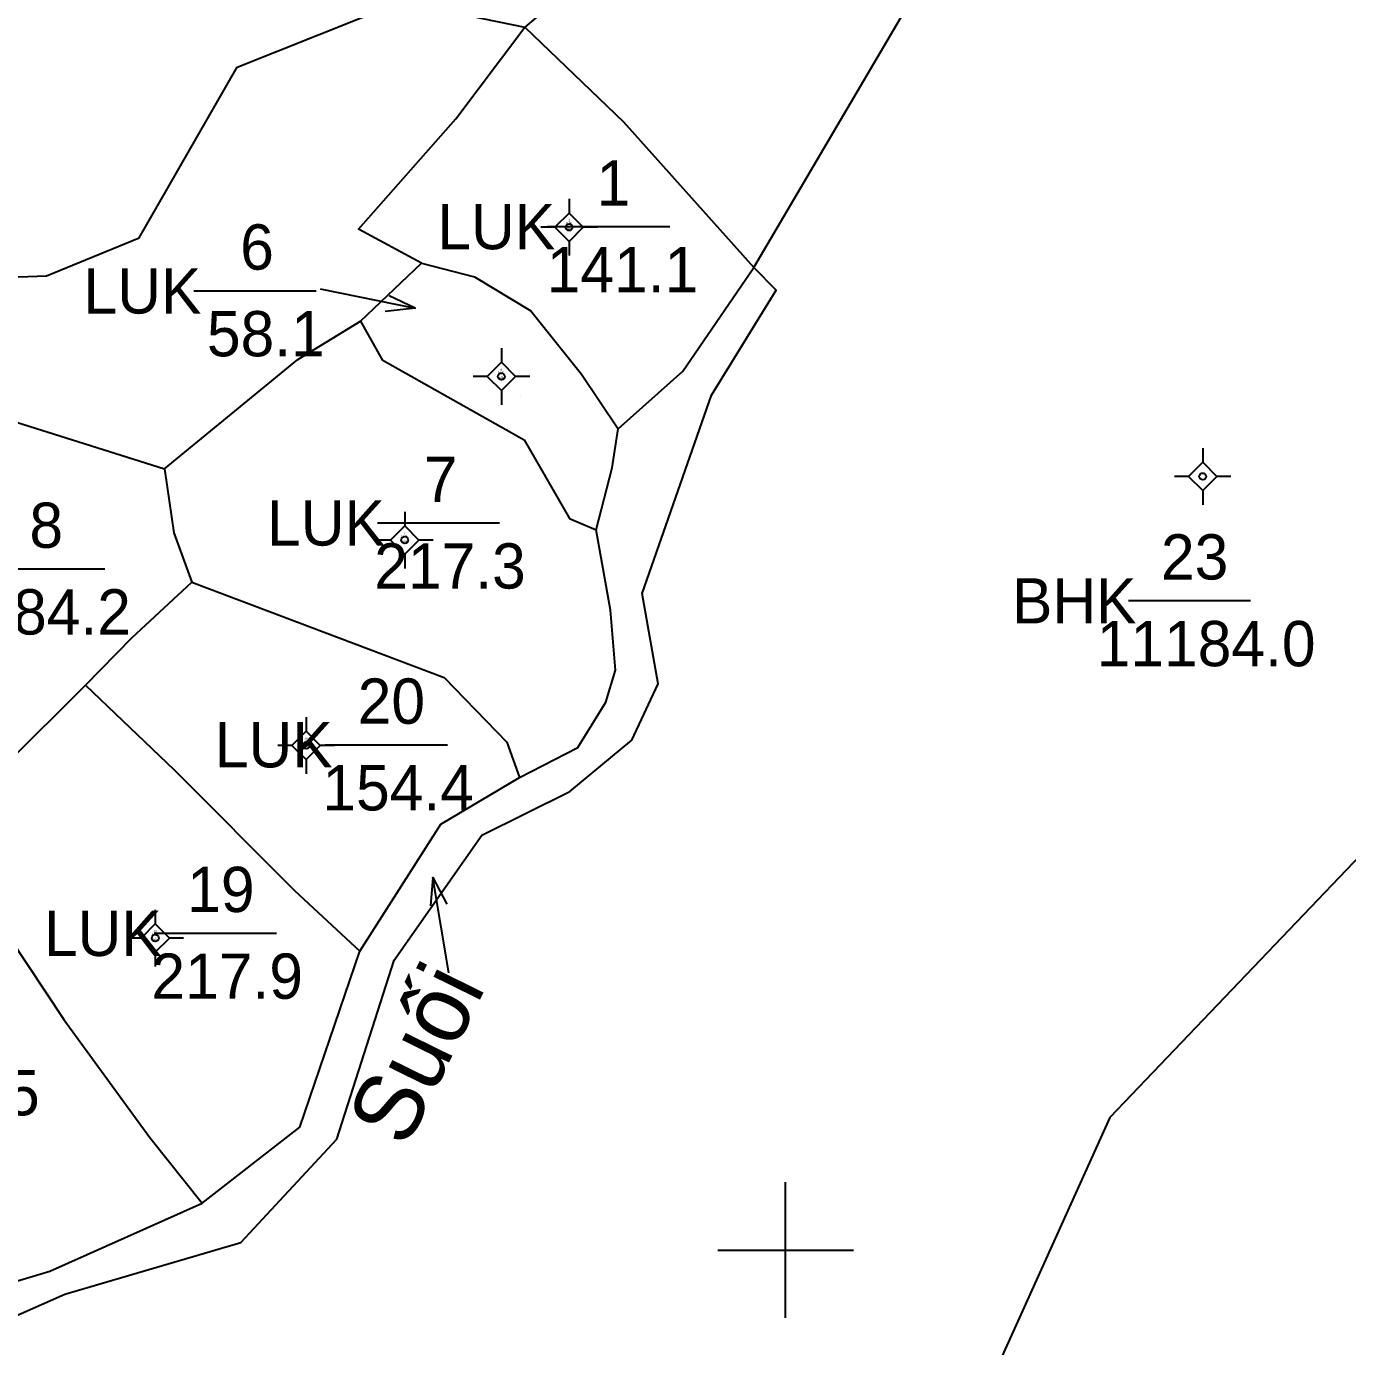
# Model space of a CAD drawing. Extents: x 550890 to 551618, y 1839259 to 1840146.
# Drawn here: x 551066.5 to 551124.8, y 1839895.7 to 1839954.1 of the extents above; entities that cross this region are included whole.
import ezdxf

# ---------------------------------------------------------------- set-up
doc = ezdxf.new("R2010")
doc.units = 0
for name, color, linetype in [('Level 10', 7, 'Continuous'), ('Level 11', 7, 'Continuous'), ('Level 13', 7, 'Continuous'), ('Level 14', 7, 'Continuous'), ('Level 15', 7, 'Continuous'), ('Level 2', 7, 'Continuous'), ('Level 31', 7, 'Continuous'), ('Level 4', 7, 'Continuous'), ('Level 48', 7, 'Continuous'), ('Level 63', 7, 'Continuous')]:
    doc.layers.add(name, color=color, linetype=linetype)

# ---------------------------------------------------------------- blocks, each defined once
blk = doc.blocks.new('A$C43B')
at = {"layer": 'Level 14'}
blk.add_line((3.93, 1.69), (2.68, 1.49), dxfattribs=at)
blk.add_lwpolyline([(0, 0), (3.93, 1.69), (2.93, 0.81)], dxfattribs=at)
blk = doc.blocks.new('A$C522')
at = {"layer": 'Level 14', "rotation": 27.754325478161473}
blk.add_blockref('A$C43B', (0, 0), dxfattribs=at)

msp = doc.modelspace()

# ---------------------------------------------------------------- linework, layer by layer
at = {"layer": 'Level 10'}
msp.add_line((551081.23, 1839941.03), (551083.92, 1839943.6), dxfattribs=at)
for points in [[(551022.88, 1839945.75), (551073.67, 1840000), (551093.97, 1840021.69), (551126.34, 1840000), (551173.84, 1839968.17), (551114.32, 1839905.86), (551087.59, 1839846.66), (551063, 1839856)], [(551098.6, 1839943.41), (551106.1, 1839956.18), (551109.45, 1839963.26), (551112.48, 1839968.28), (551116.76, 1839973.61), (551109.53, 1839977.84), (551100.63, 1839966.86), (551098.02, 1839962.44), (551095.19, 1839959.74), (551088.48, 1839954.02)], [(551024.04, 1839916.69), (551029.67, 1839919.15), (551035.06, 1839921.93), (551037.69, 1839924.75), (551046.13, 1839927.13), (551051.73, 1839929.54), (551053.19, 1839936.86), (551060.28, 1839942.78), (551067.35, 1839943.03), (551071.45, 1839944.71), (551075.77, 1839952.26), (551083.02, 1839955.14), (551088.48, 1839954.02)], [(551083.92, 1839943.6), (551081.14, 1839945.1), (551085.43, 1839949.97), (551088.48, 1839954.02)], [(551088.48, 1839954.02), (551092.84, 1839949.84), (551098.6, 1839943.41)], [(551083.92, 1839943.6), (551086.26, 1839942.99), (551088.74, 1839941.49), (551090.99, 1839938.69), (551092.6, 1839936.28)], [(551072.56, 1839934.51), (551078.45, 1839939.34), (551081.23, 1839941.03)], [(551081.23, 1839941.03), (551082.18, 1839939.32), (551088.45, 1839935.79), (551090.45, 1839932.31), (551091.63, 1839931.81)], [(551058.23, 1839925.89), (551057.54, 1839930.58), (551060.96, 1839935.24), (551064.43, 1839937.07), (551072.56, 1839934.51)], [(551072.56, 1839934.51), (551072.98, 1839931.68), (551073.77, 1839929.5)], [(551069.07, 1839924.95), (551071.12, 1839927.05), (551073.77, 1839929.5)], [(551073.77, 1839929.5), (551084.92, 1839925.29), (551087.68, 1839922.44), (551088.24, 1839920.88)], [(551061.59, 1839918.35), (551065.55, 1839921.43), (551069.07, 1839924.95)], [(551069.07, 1839924.95), (551072.99, 1839921.22), (551078.31, 1839915.89), (551081.2, 1839913.2)], [(551061.59, 1839918.35), (551064.87, 1839915.08), (551068.12, 1839910.19), (551071.92, 1839904.97), (551074.23, 1839902.07)]]:
    msp.add_lwpolyline(points, dxfattribs=at)
at = {"layer": 'Level 11'}
for p, q in [((551090.436, 1839946.433), (551090.436, 1839945.808)), ((551090.436, 1839945.808), (551089.811, 1839945.183)), ((551091.061, 1839945.183), (551090.436, 1839945.808)), ((551089.811, 1839945.183), (551089.186, 1839945.183)), ((551089.811, 1839945.183), (551090.436, 1839944.558)), ((551090.436, 1839944.558), (551091.061, 1839945.183)), ((551091.686, 1839945.183), (551091.061, 1839945.183)), ((551090.436, 1839944.558), (551090.436, 1839943.933)), ((551087.446, 1839939.841), (551087.446, 1839939.216)), ((551087.446, 1839939.216), (551086.821, 1839938.591)), ((551088.071, 1839938.591), (551087.446, 1839939.216)), ((551086.821, 1839938.591), (551086.196, 1839938.591)), ((551086.821, 1839938.591), (551087.446, 1839937.966)), ((551087.446, 1839937.966), (551088.071, 1839938.591)), ((551088.696, 1839938.591), (551088.071, 1839938.591)), ((551087.446, 1839937.966), (551087.446, 1839937.341)), ((551118.422, 1839935.425), (551118.422, 1839934.8)), ((551118.422, 1839934.8), (551117.797, 1839934.175)), ((551119.047, 1839934.175), (551118.422, 1839934.8)), ((551117.797, 1839934.175), (551117.172, 1839934.175)), ((551117.797, 1839934.175), (551118.422, 1839933.55)), ((551118.422, 1839933.55), (551119.047, 1839934.175)), ((551119.672, 1839934.175), (551119.047, 1839934.175)), ((551118.422, 1839933.55), (551118.422, 1839932.925)), ((551083.178, 1839932.614), (551083.178, 1839931.989)), ((551083.178, 1839931.989), (551082.553, 1839931.364)), ((551083.803, 1839931.364), (551083.178, 1839931.989)), ((551082.553, 1839931.364), (551081.928, 1839931.364)), ((551082.553, 1839931.364), (551083.178, 1839930.739)), ((551083.178, 1839930.739), (551083.803, 1839931.364)), ((551084.428, 1839931.364), (551083.803, 1839931.364)), ((551083.178, 1839930.739), (551083.178, 1839930.114)), ((551078.822, 1839923.541), (551078.822, 1839922.916)), ((551078.822, 1839922.916), (551078.197, 1839922.291)), ((551079.447, 1839922.291), (551078.822, 1839922.916)), ((551078.197, 1839922.291), (551077.572, 1839922.291)), ((551078.197, 1839922.291), (551078.822, 1839921.666)), ((551078.822, 1839921.666), (551079.447, 1839922.291)), ((551080.072, 1839922.291), (551079.447, 1839922.291)), ((551078.822, 1839921.666), (551078.822, 1839921.041)), ((551072.16, 1839915.033), (551072.16, 1839914.408)), ((551072.16, 1839914.408), (551071.535, 1839913.783)), ((551072.785, 1839913.783), (551072.16, 1839914.408)), ((551071.535, 1839913.783), (551070.91, 1839913.783)), ((551071.535, 1839913.783), (551072.16, 1839913.158)), ((551072.16, 1839913.158), (551072.785, 1839913.783)), ((551073.41, 1839913.783), (551072.785, 1839913.783)), ((551072.16, 1839913.158), (551072.16, 1839912.533))]:
    msp.add_line(p, q, dxfattribs=at)
for centre in [(551090.436, 1839945.183), (551087.446, 1839938.591), (551118.422, 1839934.175), (551083.177, 1839931.364), (551078.821, 1839922.291), (551072.159, 1839913.783)]:
    msp.add_circle(centre, 0.15, dxfattribs=at)
at = {"layer": 'Level 13'}
for p, q in [((551089.11, 1839945.21), (551089.11, 1839945.21)), ((551089.49, 1839945.21), (551094.89, 1839945.21)), ((551073.86, 1839942.38), (551079.26, 1839942.38)), ((551088.3, 1839937.74), (551088.3, 1839937.74)), ((551118.78, 1839934.72), (551118.78, 1839934.72)), ((551081.97, 1839932.12), (551087.37, 1839932.12)), ((551082.5, 1839931.02), (551082.5, 1839931.02)), ((551064.53, 1839930.09), (551069.93, 1839930.09)), ((551115.14, 1839928.69), (551120.54, 1839928.69)), ((551079.66, 1839922.32), (551085.06, 1839922.32)), ((551080.43, 1839921.4), (551080.43, 1839921.4)), ((551072.11, 1839914), (551077.51, 1839914)), ((551073.33, 1839913.58), (551073.33, 1839913.58))]:
    msp.add_line(p, q, dxfattribs=at)
at = {"layer": 'Level 31'}
for points in [[(551044.94, 1839874.07), (551047.49, 1839877.87), (551051.67, 1839883.82), (551057.66, 1839892.93), (551061.2, 1839894.98), (551068.16, 1839898.05), (551075.94, 1839900.34), (551080.18, 1839904.9), (551082.71, 1839912.81), (551086.59, 1839918.33), (551090.47, 1839920.25), (551093.21, 1839922.52), (551094.37, 1839925.01), (551093.67, 1839929), (551096.73, 1839937.76), (551099.59, 1839942.41), (551098.6, 1839943.41)], [(551092.6, 1839936.28), (551095.46, 1839938.82), (551098.6, 1839943.41)], [(551091.63, 1839931.81), (551092.34, 1839934.56), (551092.6, 1839936.28)], [(551088.24, 1839920.88), (551090.83, 1839922.2), (551092.06, 1839924.2), (551092.48, 1839925.62), (551092.26, 1839928.27), (551091.63, 1839931.81)], [(551081.2, 1839913.2), (551084.77, 1839918.82), (551088.24, 1839920.88)], [(551074.23, 1839902.07), (551078.55, 1839905.43), (551081.2, 1839913.2)], [(551059.96, 1839896.81), (551067.5, 1839899.07), (551074.23, 1839902.07)]]:
    msp.add_lwpolyline(points, dxfattribs=at)
at = {"layer": 'Level 63'}
for points in [[(551100, 1839897), (551100, 1839903)], [(551097, 1839900), (551103, 1839900)]]:
    msp.add_lwpolyline(points, dxfattribs=at)

# ---------------------------------------------------------------- block references
at = {"layer": 'Level 13'}
for p, rotation in [((551079.44, 1839942.46), -62.47604267443552), ((551085.12, 1839912.24), 48.39285980848045)]:
    msp.add_blockref('A$C522', p, dxfattribs=dict(at, rotation=rotation))

# ---------------------------------------------------------------- texts
for s, p in [('1', (551091.65, 1839946.14)), ('6', (551075.91, 1839943.31)), ('7', (551084.02, 1839933.05)), ('8', (551066.6, 1839931.02)), ('23', (551116.58, 1839929.62)), ('20', (551081.1, 1839923.25)), ('19', (551073.57, 1839914.93))]:
    msp.add_text(s, height=2, dxfattribs=at).set_placement(p)
at = {"layer": 'Level 15'}
for s, p in [('LUK', (551090.29, 1839945.31)), ('1', (551090.41, 1839945.43)), ('Khối 2', (551090.24, 1839945.07)), ('.', (551090.42, 1839945.19)), ('6', (551087.41, 1839938.84)), ('Khối 2', (551087.25, 1839938.48)), ('LUK', (551087.3, 1839938.72)), ('.', (551087.43, 1839938.6)), ('Khối 2', (551082.98, 1839931.25)), ('LUK', (551083.03, 1839931.49)), ('7', (551083.13, 1839931.61)), ('.', (551083.16, 1839931.37)), ('20', (551078.75, 1839922.54)), ('Khối 2', (551078.63, 1839922.18)), ('LUK', (551078.68, 1839922.42)), ('.', (551078.81, 1839922.3)), ('LUK', (551072.01, 1839913.91)), ('19', (551072.08, 1839914.03)), ('Khối 2', (551071.96, 1839913.67)), ('.', (551072.14, 1839913.79))]:
    msp.add_text(s, height=0.1, dxfattribs=at).set_placement(p)
at = {"layer": 'Level 2'}
for s, p in [('LUK', (551084.62, 1839944.21)), ('LUK', (551068.99, 1839941.37)), ('LUK', (551077.1, 1839931.12)), ('BHK', (551110, 1839927.68)), ('LUK', (551074.79, 1839921.32)), ('LUK', (551067.24, 1839912.99))]:
    msp.add_text(s, height=2, dxfattribs=at).set_placement(p)
at = {"layer": 'Level 4'}
for s, p in [('141.1', (551089.45, 1839942.31)), ('58.1', (551074.44, 1839939.48)), ('217.3', (551081.83, 1839929.22)), ('184.2', (551064.39, 1839927.19)), ('11184.0', (551113.74, 1839925.79)), ('154.4', (551079.54, 1839919.42)), ('217.9', (551071.99, 1839911.1)), ('323.5', (551060.36, 1839905.95))]:
    msp.add_text(s, height=2, dxfattribs=at).set_placement(p)
at = {"layer": 'Level 48'}
msp.add_text('Suối', height=2.99, rotation=63.75409, dxfattribs=at).set_placement((551083.24, 1839904.44))

doc.saveas('drawing.dxf')
